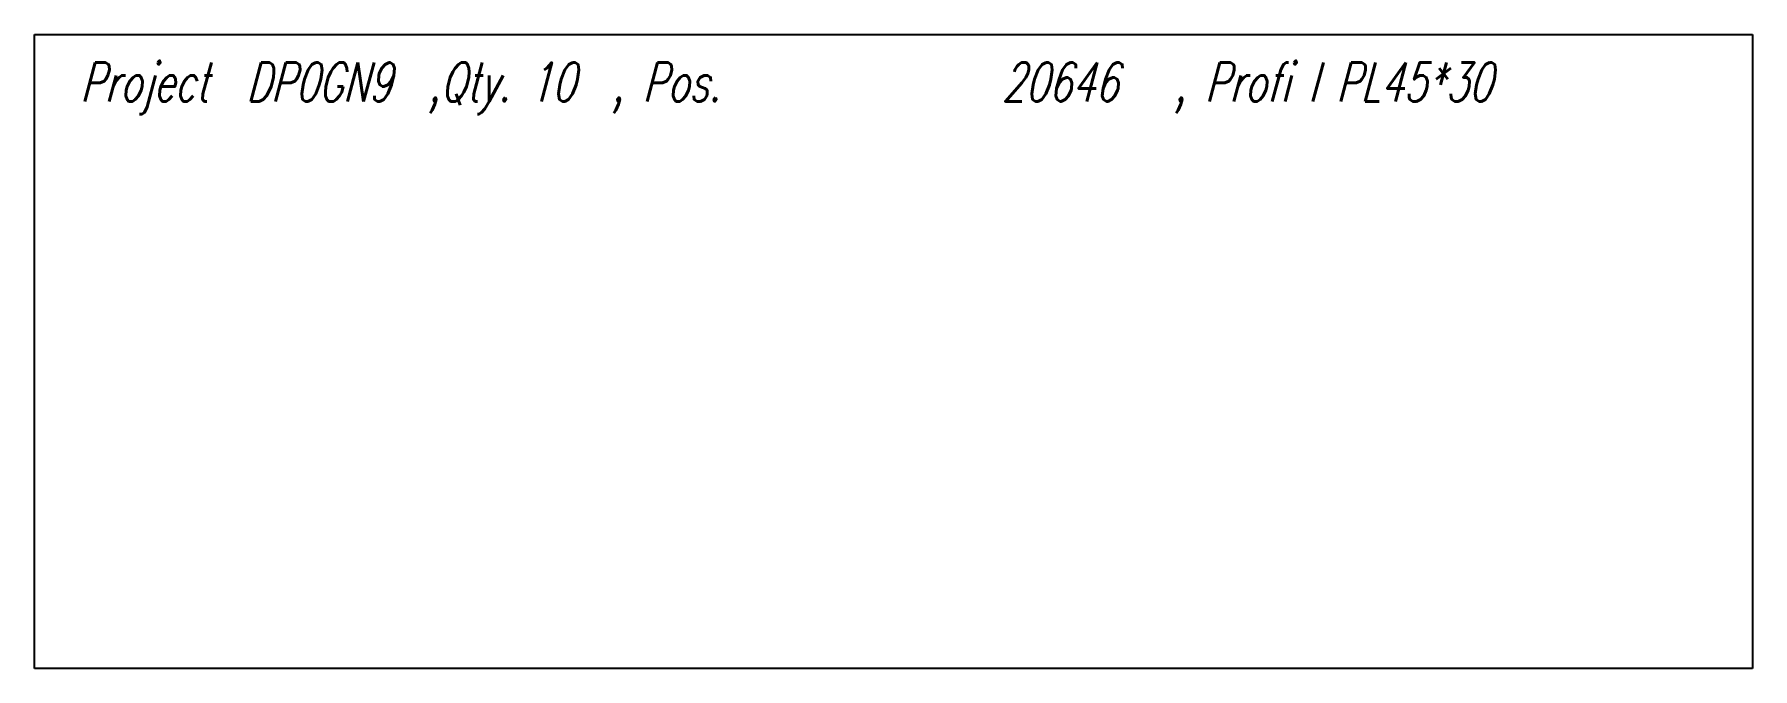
# Model space of a CAD drawing. Extents: x 0 to 122, y -22 to 22.
import ezdxf

# ---------------------------------------------------------------- set-up
doc = ezdxf.new("R2010")
doc.units = 0
doc.header["$LTSCALE"] = 10
doc.layers.add('TEILE', color=7, linetype='CONTINUOUS')
doc.layers.add('UNTERSCHRIFT', color=7, linetype='CONTINUOUS')
doc.styles.get("Standard").update_dxf_attribs({"font": 'ROMANS'})

msp = doc.modelspace()

# ---------------------------------------------------------------- linework, layer by layer
at = {"layer": 'TEILE', "color": 2}
for p, q in [((-0.000069, -22.5), (-0.000069, 22.5)), ((-0.000069, 22.5), (122, 22.5)), ((122, 22.5), (122, -22.5)), ((122, -22.5), (-0.000069, -22.5))]:
    msp.add_line(p, q, dxfattribs=at)

# ---------------------------------------------------------------- texts
at = {"layer": 'UNTERSCHRIFT', "color": 2, "oblique": 15, "width": 0.7}
for s, p in [('Project  DP0GN9  ,Qty. 10  , Pos. ', (3.249956, 17.75)), ('20646', (68.699959, 17.75)), ('  , Profi l PL45*30', (78.324959, 17.75))]:
    msp.add_text(s, height=2.75, dxfattribs=at).set_placement(p)

doc.saveas('drawing.dxf')
